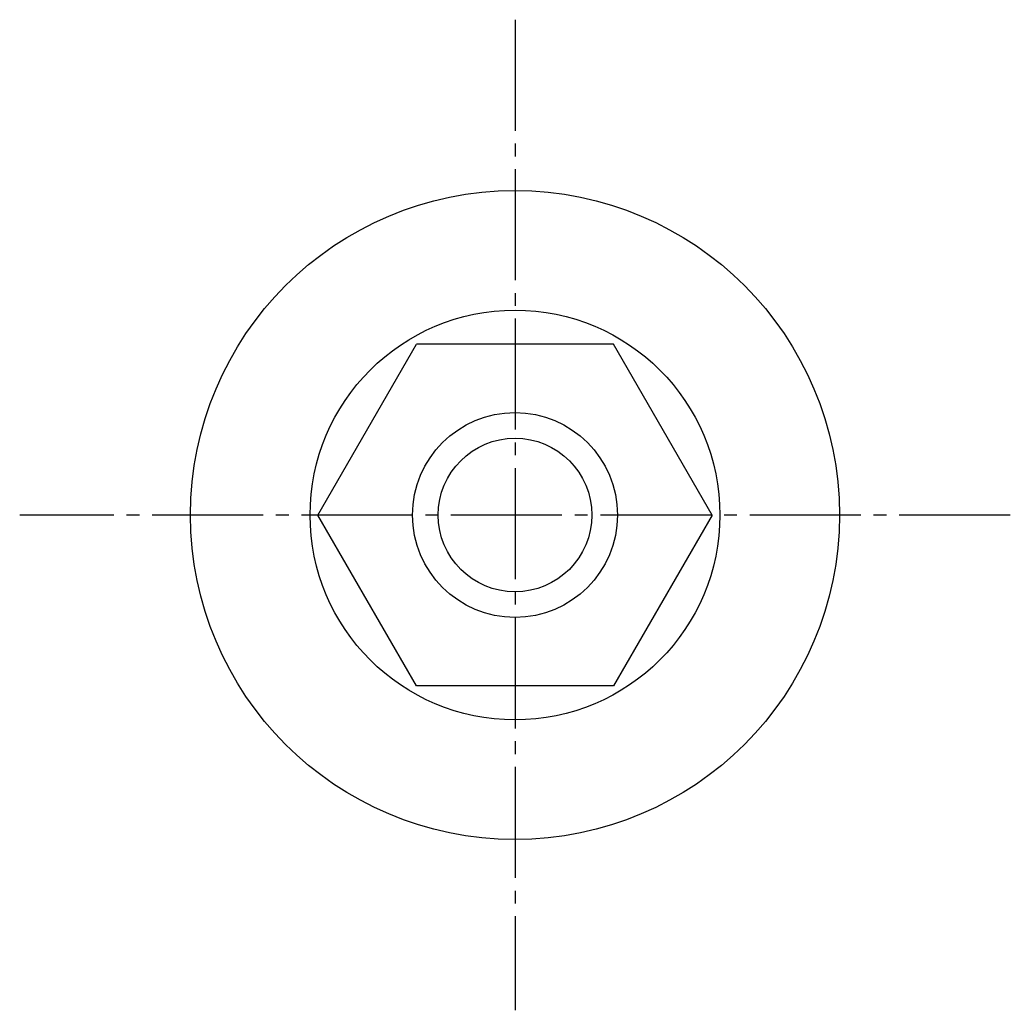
# Model space of a CAD drawing. Extents: x 15 to 150, y 9 to 177.
# Drawn here: x 121.04 to 150.04, y 148.45 to 177.45 of the extents above.
import ezdxf

# ---------------------------------------------------------------- set-up
doc = ezdxf.new("R2010")
doc.units = 0
doc.header["$LTSCALE"] = 0.25
doc.linetypes.add('CENTER', pattern=[17.5, 13, -1.5, 1.5, -1.5])
doc.layers.get('0').update_dxf_attribs({"linetype": 'CONTINUOUS'})
doc.layers.add('CENTER', color=1, linetype='CENTER')

msp = doc.modelspace()

# ---------------------------------------------------------------- linework, layer by layer
at = {"color": 7, "linetype": 'CONTINUOUS'}
for p, q in [((129.766, 162.949), (132.653, 167.949)), ((138.426, 167.949), (132.653, 167.949)), ((141.313, 162.949), (138.426, 167.949)), ((132.653, 157.949), (129.766, 162.949)), ((141.313, 162.949), (138.426, 157.949)), ((138.426, 157.949), (132.653, 157.949))]:
    msp.add_line(p, q, dxfattribs=at)
for radius in [9.5, 6, 2.25]:
    msp.add_circle((135.54, 162.949), radius, dxfattribs=at)
at = {"color": 3, "linetype": 'CONTINUOUS'}
msp.add_circle((135.54, 162.949), 3, dxfattribs=at)
at = {"layer": 'CENTER', "color": 1, "linetype": 'CENTER'}
for p, q in [((135.54, 177.449), (135.54, 148.449)), ((150.04, 162.949), (121.04, 162.949))]:
    msp.add_line(p, q, dxfattribs=at)

doc.saveas('drawing.dxf')
